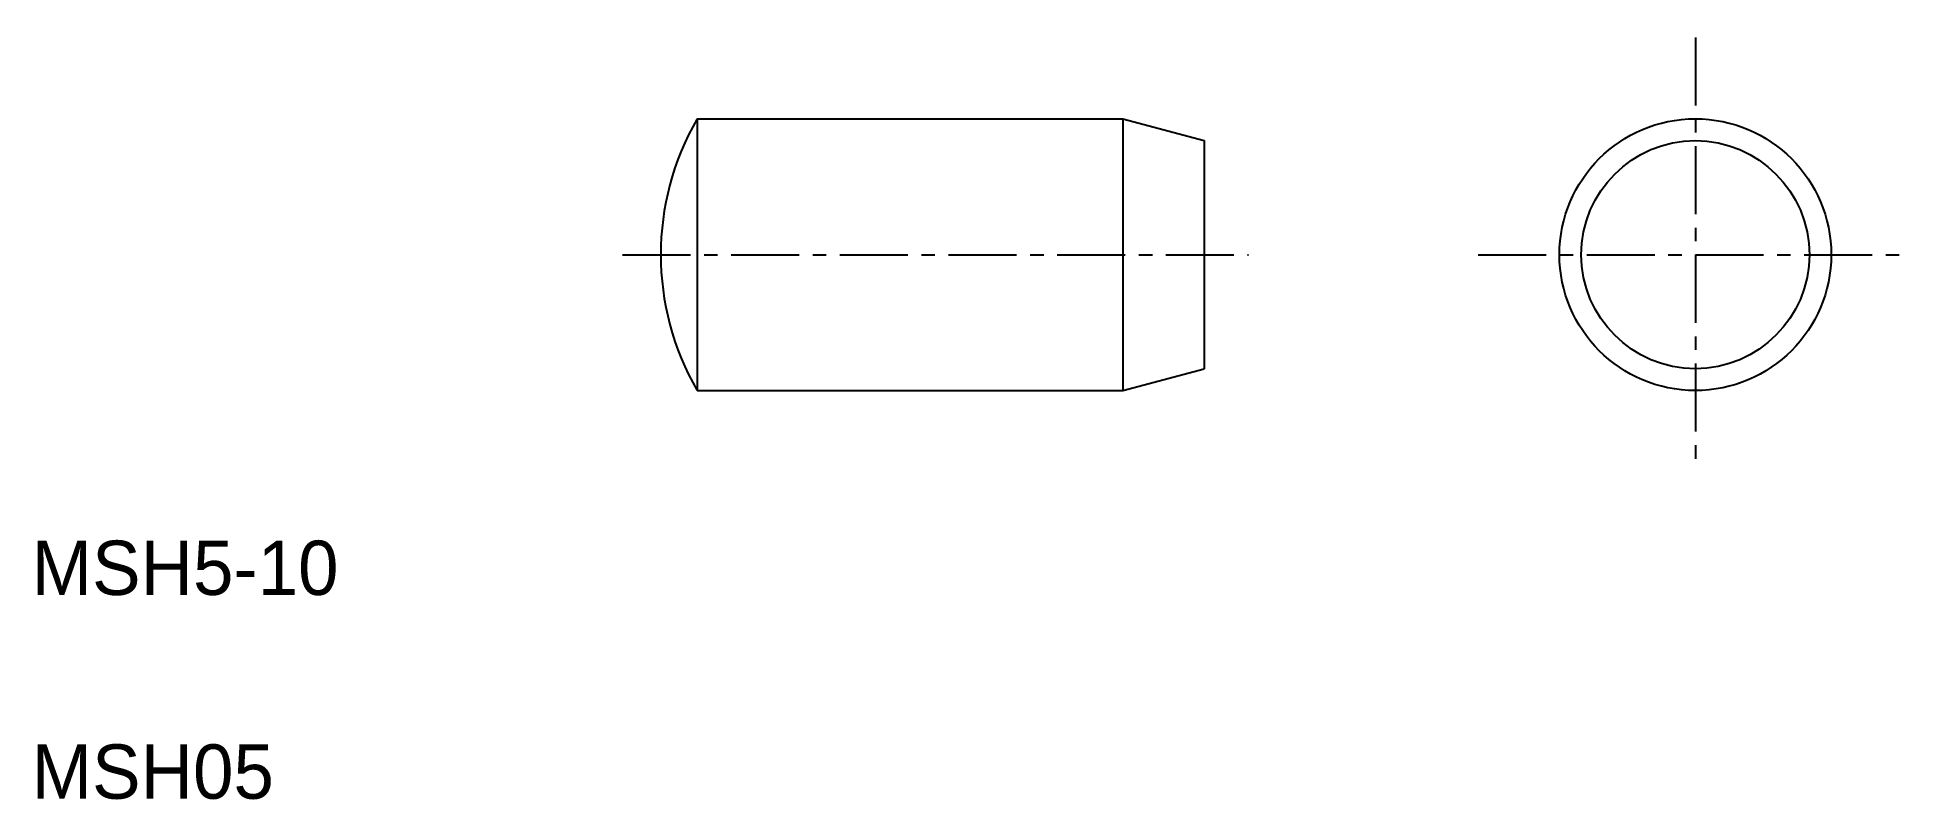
# Model space of a CAD drawing. Extents: x 63.5 to 98, y 102 to 116.
import ezdxf

# ---------------------------------------------------------------- set-up
doc = ezdxf.new("R2010")
doc.units = 0
doc.linetypes.add('CENTER', pattern=[2, 1.25, -0.25, 0.25, -0.25])
doc.layers.get('0').update_dxf_attribs({"linetype": 'CONTINUOUS'})
doc.layers.add('CENTER', color=1, linetype='CENTER')

msp = doc.modelspace()

# ---------------------------------------------------------------- linework, layer by layer
at = {"color": 7, "linetype": 'CONTINUOUS'}
for p, q in [((75.667, 114.531), (75.667, 109.531)), ((75.667, 114.531), (83.497, 114.531)), ((83.497, 114.531), (83.497, 109.531)), ((83.497, 114.531), (84.997, 114.129)), ((83.872, 114.431), (83.872, 114.431)), ((84.247, 114.33), (84.247, 114.33)), ((84.997, 114.129), (84.997, 109.933)), ((83.497, 109.531), (84.997, 109.933)), ((75.667, 109.531), (83.497, 109.531))]:
    msp.add_line(p, q, dxfattribs=at)
for radius in [2.5, 2.098]:
    msp.add_circle((94.033, 112.031), radius, dxfattribs=at)
msp.add_arc((79.997, 112.031), 5, 150, 210, dxfattribs=at)
at = {"layer": 'CENTER', "color": 1, "linetype": 'CENTER'}
for p, q in [((94.033, 116.027), (94.033, 108.035)), ((74.293, 112.031), (85.81, 112.031)), ((90.036, 112.031), (98.029, 112.031))]:
    msp.add_line(p, q, dxfattribs=at)

# ---------------------------------------------------------------- texts
at = {"color": 7, "linetype": 'CONTINUOUS'}
for s, p in [('MSH5-10', (63.42, 105.769)), ('MSH05', (63.42, 102.019))]:
    msp.add_text(s, height=1, dxfattribs=at).set_placement(p)

doc.saveas('drawing.dxf')
